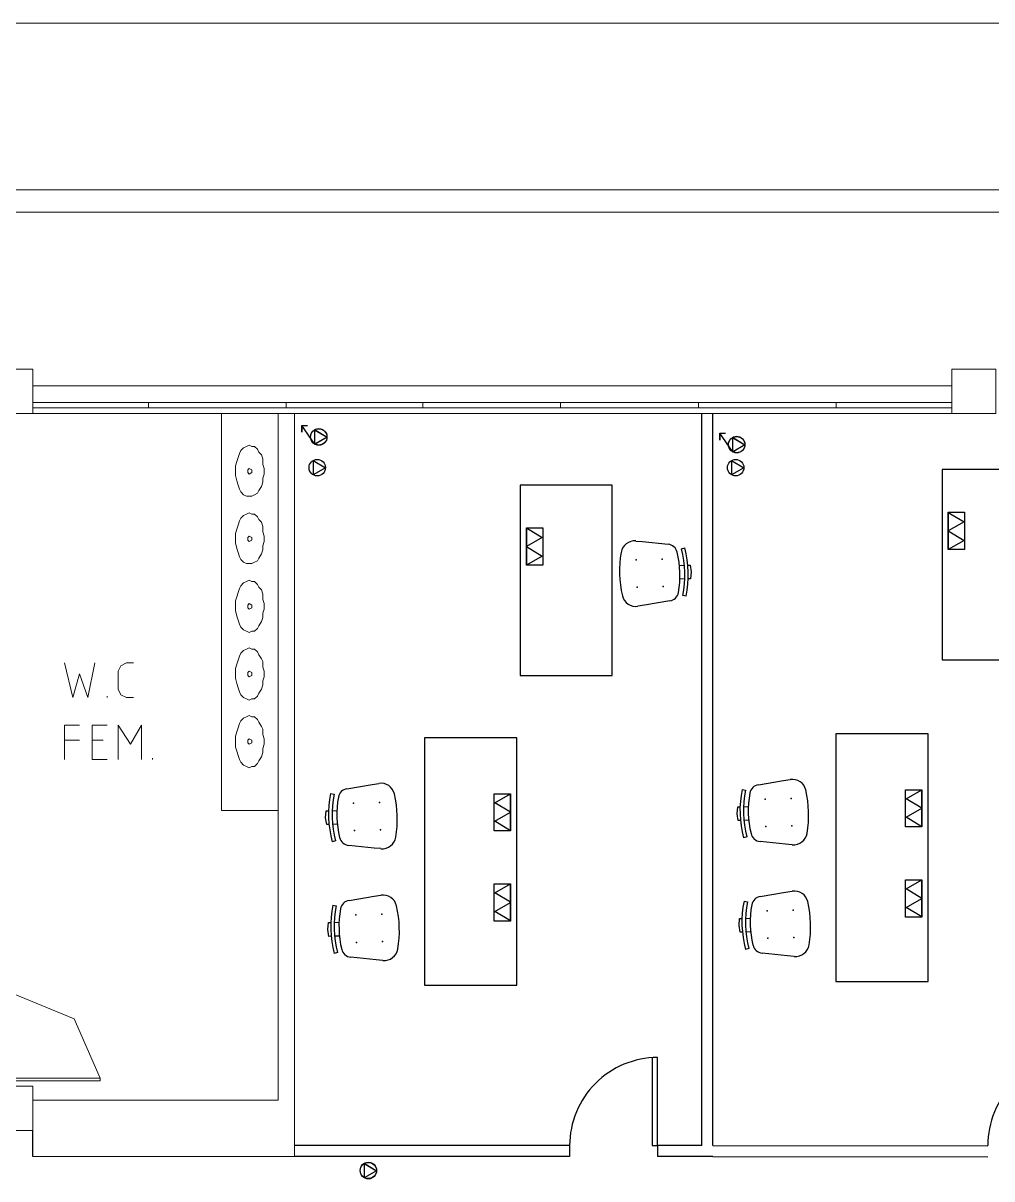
# Model space of a CAD drawing. Header units: millimetres. Extents: x 379 to 563, y 812 to 870.
# Drawn here: x 457.65 to 466.45, y 847.97 to 858.47 of the extents above; entities that cross this region are included whole.
import ezdxf

# ---------------------------------------------------------------- set-up
doc = ezdxf.new("R2010")
doc.units = ezdxf.units.MM
doc.layers.add('mobiliario', color=140, linetype='Continuous')
doc.layers.add('pontos', color=72, linetype='Continuous')

# ---------------------------------------------------------------- blocks, each defined once
blk = doc.blocks.new('SCHA', base_point=(308, 633))
for p, q in [((298.51, 638.05), (298.76, 640)), ((317.24, 640), (317.49, 638.05))]:
    blk.add_line(p, q)
for centre, radius, start, end in [((302.47, 637.55), 4, 172.875, 258.6195), ((313.53, 637.55), 4, 281.3805, 7.125), ((308, 665), 32, 258.6195, 281.3805)]:
    blk.add_arc(centre, radius, start, end)
for p in [(304, 638), (312, 638)]:
    blk.add_point(p)
blk = doc.blocks.new('SCHB', base_point=(308, 633))
for p, q in [((306, 653.62), (308, 653.87)), ((306, 652.94), (306, 653.62)), ((308, 653.87), (310, 653.62)), ((310, 653.62), (310, 652.94)), ((300.96, 652.19), (300.96, 652.19)), ((301.18, 651.22), (300.96, 652.19)), ((306, 650.58), (306, 651.93)), ((310, 651.93), (310, 650.58)), ((315.04, 652.19), (314.82, 651.22)), ((298.76, 640), (299.73, 647.4)), ((316.27, 647.4), (317.24, 640))]:
    blk.add_line(p, q)
for centre, radius, start, end in [((308, 622), 31, 76.866, 103.134), ((302.71, 647.03), 3, 101.7502, 172.875), ((308, 622), 30, 76.866, 103.134), ((308, 621.58), 29, 78.2498, 101.7502), ((313.29, 647.03), 3, 7.125, 78.2498)]:
    blk.add_arc(centre, radius, start, end)
for p in [(304, 645.58), (312, 645.58)]:
    blk.add_point(p)
blk = doc.blocks.new('Cadeira-03')
at = {"xscale": 2.5, "yscale": 2.5, "zscale": 2.5}
for name in ['SCHB', 'SCHA']:
    blk.add_blockref(name, (0, 0), dxfattribs=at)

msp = doc.modelspace()

# ---------------------------------------------------------------- linework, layer by layer
for p, q in [((463.815, 848.277), (463.815, 854.928)), ((463.915, 848.277), (463.915, 854.928)), ((457.735, 848.178), (457.735, 848.415)), ((462.615, 848.277), (460.115, 848.277)), ((462.615, 848.277), (462.615, 848.177)), ((463.815, 848.277), (463.415, 848.277)), ((463.415, 848.277), (463.415, 848.177)), ((463.915, 848.277), (466.415, 848.275)), ((462.615, 848.177), (460.115, 848.177)), ((463.915, 848.177), (463.415, 848.177)), ((463.915, 848.177), (466.415, 848.175))]:
    msp.add_line(p, q)
at = {"color": 7, "lineweight": 0}
for points in [[(433.4, 858.473), (475.245, 858.473)], [(475.245, 856.957), (427.4, 856.957)], [(475.245, 856.757), (427.4, 856.757)], [(457.335, 854.928), (457.735, 854.928), (457.735, 855.329), (457.335, 855.329), (457.335, 854.928), (457.335, 854.928)], [(466.09, 854.928), (466.49, 854.928), (466.49, 855.329), (466.09, 855.329), (466.09, 854.928), (466.09, 854.928)], [(457.735, 855.179), (466.09, 855.179)], [(457.735, 855.028), (466.09, 855.028)], [(457.735, 854.978), (466.09, 854.978)], [(458.788, 854.978), (458.788, 855.028)], [(460.04, 854.978), (460.04, 855.028)], [(461.28, 854.978), (461.28, 855.028)], [(462.533, 854.978), (462.533, 855.028)], [(463.785, 854.978), (463.785, 855.028)], [(465.037, 854.978), (465.037, 855.028)], [(457.735, 854.928), (466.09, 854.928)], [(457.735, 848.178), (460.115, 848.178), (460.115, 854.928)], [(459.451, 854.928), (459.451, 851.321)], [(459.965, 848.691), (459.965, 854.928)], [(459.965, 854.928), (460.115, 854.928)], [(463.71, 854.928), (463.86, 854.928)], [(464.9, 854.928), (465.05, 854.928)], [(465.088, 854.928), (465.238, 854.928)], [(459.577, 854.402), (459.577, 854.452), (459.589, 854.49), (459.602, 854.527), (459.614, 854.565), (459.627, 854.59), (459.652, 854.615), (459.677, 854.627), (459.702, 854.64), (459.727, 854.627), (459.752, 854.627), (459.777, 854.602), (459.79, 854.577), (459.815, 854.552), (459.827, 854.515), (459.827, 854.465), (459.84, 854.427), (459.84, 854.377), (459.827, 854.339), (459.827, 854.302), (459.815, 854.264), (459.79, 854.227), (459.777, 854.202), (459.752, 854.189), (459.727, 854.177), (459.702, 854.177), (459.677, 854.177), (459.652, 854.189), (459.627, 854.214), (459.614, 854.239), (459.602, 854.277), (459.589, 854.314), (459.577, 854.364), (459.577, 854.402), (459.577, 854.402)], [(459.727, 854.402), (459.727, 854.415), (459.702, 854.427), (459.689, 854.415), (459.689, 854.402), (459.689, 854.39), (459.702, 854.377), (459.727, 854.39), (459.727, 854.402), (459.727, 854.402)], [(459.577, 853.788), (459.577, 853.838), (459.589, 853.876), (459.602, 853.914), (459.614, 853.951), (459.627, 853.976), (459.652, 854.001), (459.677, 854.014), (459.702, 854.026), (459.727, 854.014), (459.752, 854.014), (459.777, 853.989), (459.79, 853.964), (459.815, 853.939), (459.827, 853.901), (459.827, 853.851), (459.84, 853.813), (459.84, 853.763), (459.827, 853.726), (459.827, 853.688), (459.815, 853.651), (459.79, 853.613), (459.777, 853.588), (459.752, 853.575), (459.727, 853.563), (459.702, 853.563), (459.677, 853.563), (459.652, 853.575), (459.627, 853.6), (459.614, 853.626), (459.602, 853.663), (459.589, 853.701), (459.577, 853.751), (459.577, 853.788), (459.577, 853.788)], [(459.727, 853.788), (459.727, 853.801), (459.702, 853.813), (459.689, 853.801), (459.689, 853.788), (459.689, 853.776), (459.702, 853.763), (459.727, 853.776), (459.727, 853.788), (459.727, 853.788)], [(459.577, 853.175), (459.577, 853.225), (459.589, 853.262), (459.602, 853.3), (459.614, 853.337), (459.627, 853.362), (459.652, 853.388), (459.677, 853.4), (459.702, 853.413), (459.727, 853.4), (459.752, 853.4), (459.777, 853.375), (459.79, 853.35), (459.815, 853.325), (459.827, 853.287), (459.827, 853.237), (459.84, 853.2), (459.84, 853.15), (459.827, 853.112), (459.827, 853.074), (459.815, 853.037), (459.79, 852.999), (459.777, 852.974), (459.752, 852.949), (459.727, 852.949), (459.702, 852.937), (459.677, 852.949), (459.652, 852.962), (459.627, 852.987), (459.614, 853.012), (459.602, 853.049), (459.589, 853.087), (459.577, 853.137), (459.577, 853.175), (459.577, 853.175)], [(459.727, 853.175), (459.727, 853.187), (459.702, 853.2), (459.689, 853.187), (459.689, 853.175), (459.689, 853.162), (459.702, 853.15), (459.727, 853.162), (459.727, 853.175), (459.727, 853.175)], [(459.577, 852.561), (459.577, 852.611), (459.589, 852.649), (459.602, 852.686), (459.614, 852.724), (459.627, 852.749), (459.652, 852.774), (459.677, 852.786), (459.702, 852.799), (459.727, 852.786), (459.752, 852.786), (459.777, 852.761), (459.79, 852.736), (459.815, 852.699), (459.827, 852.674), (459.827, 852.624), (459.84, 852.586), (459.84, 852.536), (459.827, 852.498), (459.827, 852.461), (459.815, 852.423), (459.79, 852.386), (459.777, 852.36), (459.752, 852.335), (459.727, 852.335), (459.702, 852.323), (459.677, 852.335), (459.652, 852.348), (459.627, 852.373), (459.614, 852.398), (459.602, 852.436), (459.589, 852.473), (459.577, 852.523), (459.577, 852.561), (459.577, 852.561)], [(458.024, 852.661), (458.099, 852.348), (458.161, 852.561), (458.236, 852.348), (458.299, 852.661)], [(458.587, 852.661), (458.537, 852.636), (458.512, 852.586)], [(458.587, 852.661), (458.65, 852.661)], [(458.512, 852.423), (458.512, 852.586)], [(459.727, 852.561), (459.727, 852.573), (459.702, 852.586), (459.689, 852.573), (459.689, 852.561), (459.689, 852.548), (459.702, 852.536), (459.727, 852.548), (459.727, 852.561), (459.727, 852.561)], [(458.512, 852.423), (458.537, 852.373), (458.587, 852.348)], [(458.412, 852.348), (458.412, 852.36)], [(458.65, 852.348), (458.587, 852.348)], [(458.024, 851.784), (458.024, 852.097), (458.161, 852.097)], [(458.412, 851.784), (458.274, 851.784), (458.274, 852.097), (458.412, 852.097)], [(458.512, 851.784), (458.512, 852.097), (458.625, 851.922), (458.725, 852.097), (458.725, 851.784)], [(459.577, 851.947), (459.577, 851.997), (459.589, 852.035), (459.602, 852.072), (459.614, 852.11), (459.627, 852.135), (459.652, 852.16), (459.677, 852.173), (459.702, 852.185), (459.727, 852.173), (459.752, 852.173), (459.777, 852.148), (459.79, 852.123), (459.815, 852.085), (459.827, 852.06), (459.827, 852.01), (459.84, 851.972), (459.84, 851.922), (459.827, 851.885), (459.827, 851.847), (459.815, 851.809), (459.79, 851.772), (459.777, 851.747), (459.752, 851.722), (459.727, 851.722), (459.702, 851.709), (459.677, 851.722), (459.652, 851.734), (459.627, 851.759), (459.614, 851.784), (459.602, 851.822), (459.589, 851.859), (459.577, 851.897), (459.577, 851.947), (459.577, 851.947)], [(458.024, 851.96), (458.161, 851.96)], [(458.374, 851.96), (458.274, 851.96)], [(459.727, 851.947), (459.727, 851.96), (459.702, 851.972), (459.689, 851.96), (459.689, 851.947), (459.689, 851.935), (459.702, 851.922), (459.727, 851.935), (459.727, 851.947), (459.727, 851.947)], [(458.825, 851.784), (458.825, 851.797)], [(459.451, 851.321), (459.965, 851.321)], [(458.349, 848.891), (458.111, 849.43), (457.56, 849.655)], [(457.56, 848.866), (458.349, 848.866), (458.349, 848.891), (457.56, 848.891), (457.56, 848.866), (457.56, 848.866)], [(457.335, 848.415), (457.735, 848.415), (457.735, 848.816), (457.335, 848.816), (457.335, 848.415), (457.335, 848.415)], [(457.735, 848.691), (459.965, 848.691)]]:
    msp.add_lwpolyline(points, dxfattribs=at)
for points in [[(463.365, 849.077), (463.365, 848.277), (463.415, 848.277), (463.415, 849.077, 0.414214), (462.615, 848.277)], [(467.165, 849.077), (467.165, 848.277), (467.215, 848.277), (467.215, 849.077, 0.414214), (466.415, 848.277)]]:
    msp.add_lwpolyline(points, format="xyb")
at = {"layer": 'mobiliario'}
for points in [[(466.837, 854.419), (466, 854.419), (466, 852.69), (466.837, 852.69)], [(463.003, 854.277), (462.165, 854.277), (462.165, 852.548), (463.003, 852.548)], [(465.035, 849.769), (465.873, 849.769), (465.873, 852.018), (465.035, 852.018)], [(461.297, 849.733), (462.134, 849.733), (462.134, 851.981), (461.297, 851.981)]]:
    msp.add_lwpolyline(points, close=True, dxfattribs=at)
at = {"layer": 'pontos'}
for p, q in [((460.297, 854.651), (460.18, 854.817)), ((460.18, 854.817), (460.18, 854.756)), ((460.18, 854.756), (460.18, 854.817)), ((460.18, 854.817), (460.234, 854.817)), ((460.297, 854.78), (460.297, 854.649)), ((460.297, 854.78), (460.41, 854.713)), ((460.297, 854.778), (460.297, 854.646)), ((460.297, 854.778), (460.41, 854.711)), ((464.095, 854.581), (463.979, 854.747)), ((463.979, 854.747), (463.979, 854.686)), ((463.979, 854.686), (463.979, 854.747)), ((463.979, 854.747), (464.032, 854.747)), ((460.41, 854.713), (460.297, 854.649)), ((460.41, 854.711), (460.297, 854.646)), ((464.095, 854.711), (464.095, 854.579)), ((464.095, 854.711), (464.208, 854.643)), ((464.095, 854.708), (464.095, 854.577)), ((464.095, 854.708), (464.208, 854.641)), ((464.208, 854.643), (464.095, 854.579)), ((464.208, 854.641), (464.095, 854.577)), ((460.283, 854.501), (460.283, 854.369)), ((460.283, 854.501), (460.396, 854.433)), ((460.396, 854.433), (460.283, 854.369)), ((464.086, 854.501), (464.086, 854.369)), ((464.086, 854.501), (464.199, 854.433)), ((464.199, 854.433), (464.086, 854.369)), ((466.056, 854.029), (466.056, 853.861)), ((466.056, 854.029), (466.2, 853.942)), ((462.222, 853.887), (462.222, 853.719)), ((462.222, 853.887), (462.365, 853.801)), ((466.2, 853.942), (466.056, 853.861)), ((462.365, 853.801), (462.222, 853.719)), ((466.056, 853.86), (466.056, 853.692)), ((466.056, 853.86), (466.2, 853.774)), ((462.222, 853.718), (462.222, 853.55)), ((462.222, 853.718), (462.365, 853.632)), ((466.2, 853.774), (466.056, 853.692)), ((462.365, 853.632), (462.222, 853.55)), ((461.934, 851.392), (462.078, 851.473)), ((462.078, 851.305), (462.078, 851.473)), ((465.673, 851.428), (465.816, 851.51)), ((465.816, 851.342), (465.816, 851.51)), ((462.078, 851.305), (461.934, 851.392)), ((465.816, 851.342), (465.673, 851.428)), ((461.934, 851.223), (462.078, 851.305)), ((462.078, 851.137), (462.078, 851.305)), ((465.673, 851.26), (465.816, 851.341)), ((465.816, 851.173), (465.673, 851.26)), ((465.816, 851.173), (465.816, 851.341)), ((462.078, 851.137), (461.934, 851.223)), ((461.934, 850.573), (462.078, 850.655)), ((462.078, 850.487), (462.078, 850.655)), ((465.673, 850.61), (465.816, 850.692)), ((465.816, 850.523), (465.816, 850.692)), ((462.078, 850.487), (461.934, 850.573)), ((465.816, 850.523), (465.673, 850.61)), ((465.673, 850.441), (465.816, 850.523)), ((465.816, 850.355), (465.816, 850.523)), ((461.934, 850.405), (462.078, 850.486)), ((462.078, 850.318), (462.078, 850.486)), ((465.816, 850.355), (465.673, 850.441)), ((462.078, 850.318), (461.934, 850.405)), ((460.747, 848.117), (460.747, 847.985)), ((460.747, 848.117), (460.86, 848.049)), ((460.747, 848.115), (460.747, 847.983)), ((460.747, 848.115), (460.86, 848.047)), ((460.86, 848.049), (460.747, 847.985)), ((460.86, 848.047), (460.747, 847.983))]:
    msp.add_line(p, q, dxfattribs=at)
for points in [[(466.205, 854.03), (466.205, 853.692), (466.056, 853.692), (466.056, 854.03)], [(462.37, 853.889), (462.37, 853.55), (462.222, 853.55), (462.222, 853.889)], [(461.929, 851.135), (461.929, 851.473), (462.078, 851.473), (462.078, 851.135)], [(465.668, 851.172), (465.668, 851.51), (465.816, 851.51), (465.816, 851.172)], [(461.929, 850.317), (461.929, 850.655), (462.078, 850.655), (462.078, 850.317)], [(465.668, 850.353), (465.668, 850.692), (465.816, 850.692), (465.816, 850.353)]]:
    msp.add_lwpolyline(points, close=True, dxfattribs=at)
for centre in [(460.335, 854.715), (460.335, 854.713), (464.133, 854.645), (464.133, 854.643), (460.321, 854.435), (464.124, 854.435), (460.786, 848.052), (460.786, 848.05)]:
    msp.add_circle(centre, 0.0747, dxfattribs=at)

# ---------------------------------------------------------------- block references
at = {"layer": 'mobiliario', "xscale": 0.0124762327083591, "yscale": 0.0124762327083591, "zscale": 0.0124762327083591}
for p, rotation in [((463.069, 853.468), 271.7556170696446), ((461.048, 851.275), 91.75561706977281), ((464.787, 851.311), 91.75561706977281), ((461.067, 850.26), 91.75561706977281), ((464.805, 850.297), 91.75561706977281)]:
    msp.add_blockref('Cadeira-03', p, dxfattribs=dict(at, rotation=rotation))

doc.saveas('drawing.dxf')
